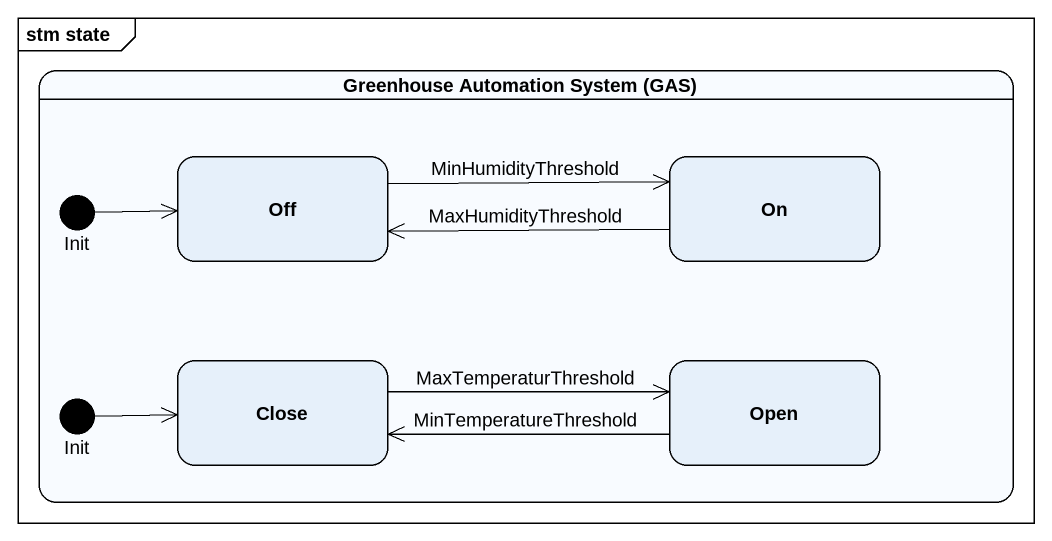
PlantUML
@startuml
mainframe stm state
hide empty description
state "Greenhouse Automation System (GAS)" as Greenhouse_Automation {
  state Off
  state "On" as On_
  state Init <<start>>
  state "Init" as Init_2 <<start>>
  state Close
  state Open
}
Off -right-> On_ : MinHumidityThreshold
On_ -left-> Off : MaxHumidityThreshold
Init -right-> Off
Init_2 -right-> Close
Close -right-> Open : MaxTemperaturThreshold
Open -left-> Close : MinTemperatureThreshold
@enduml
